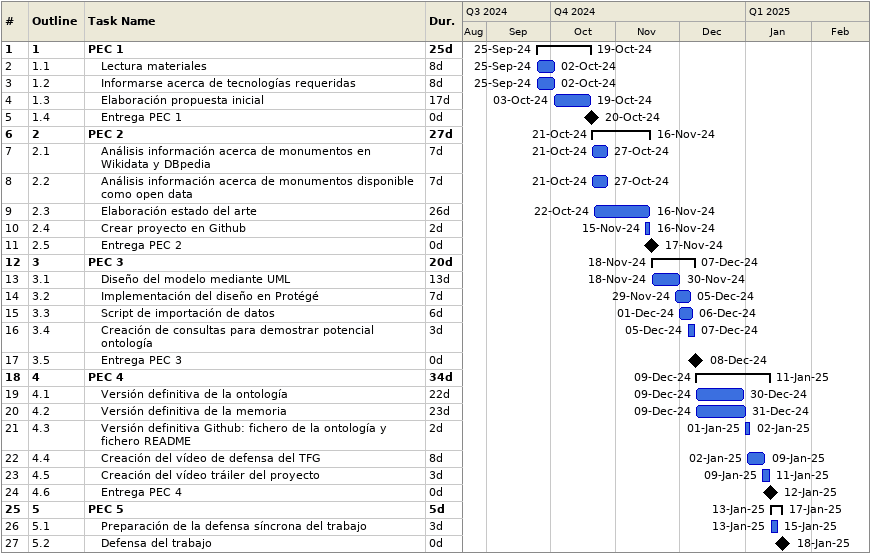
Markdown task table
| ID | WBS | Task | Duration | Start | Finish |
|---|---|---|---|---|---|
| 1 | 1 | **PEC 1** | 25d | 2024-09-25 | 2024-10-19 |
| 2 | 1.1 | Lectura materiales | 8d | 2024-09-25 | 2024-10-02 |
| 3 | 1.2 | Informarse acerca de tecnologías requeridas | 8d | 2024-09-25 | 2024-10-02 |
| 4 | 1.3 | Elaboración propuesta inicial | 17d | 2024-10-03 | 2024-10-19 |
| 5 | 1.4 | Entrega PEC 1 | 0d | 2024-10-20 | 2024-10-20 |
| 6 | 2 | **PEC 2** | 27d | 2024-10-21 | 2024-11-16 |
| 7 | 2.1 | Análisis información acerca de monumentos en Wikidata y DBpedia | 7d | 2024-10-21 | 2024-10-27 |
| 8 | 2.2 | Análisis información acerca de monumentos disponible como open data | 7d | 2024-10-21 | 2024-10-27 |
| 9 | 2.3 | Elaboración estado del arte | 26d | 2024-10-22 | 2024-11-16 |
| 10 | 2.4 | Crear proyecto en Github | 2d | 2024-11-15 | 2024-11-16 |
| 11 | 2.5 | Entrega PEC 2 | 0d | 2024-11-17 | 2024-11-17 |
| 12 | 3 | **PEC 3** | 20d | 2024-11-18 | 2024-12-07 |
| 13 | 3.1 | Diseño del modelo mediante UML | 13d | 2024-11-18 | 2024-11-30 |
| 14 | 3.2 | Implementación del diseño en Protégé | 7d | 2024-11-29 | 2024-12-05 |
| 15 | 3.3 | Script de importación de datos | 6d | 2024-12-01 | 2024-12-06 |
| 16 | 3.4 | Creación de consultas para demostrar potencial ontología | 3d | 2024-12-05 | 2024-12-07 |
| 17 | 3.5 | Entrega PEC 3 | 0d | 2024-12-08 | 2024-12-08 |
| 18 | 4 | **PEC 4** | 34d | 2024-12-09 | 2025-01-11 |
| 19 | 4.1 | Versión definitiva de la ontología | 22d | 2024-12-09 | 2024-12-30 |
| 20 | 4.2 | Versión definitiva de la memoria | 23d | 2024-12-09 | 2024-12-31 |
| 21 | 4.3 | Versión definitiva Github: fichero de la ontología y fichero README | 2d | 2025-01-01 | 2025-01-02 |
| 22 | 4.4 | Creación del vídeo de defensa del TFG | 8d | 2025-01-02 | 2025-01-09 |
| 23 | 4.5 | Creación del vídeo tráiler del proyecto | 3d | 2025-01-09 | 2025-01-11 |
| 24 | 4.6 | Entrega PEC 4 | 0d | 2025-01-12 | 2025-01-12 |
| 25 | 5 | **PEC 5** | 5d | 2025-01-13 | 2025-01-17 |
| 26 | 5.1 | Preparación de la defensa síncrona del trabajo | 3d | 2025-01-13 | 2025-01-15 |
| 27 | 5.2 | Defensa del trabajo | 0d | 2025-01-18 | 2025-01-18 |
